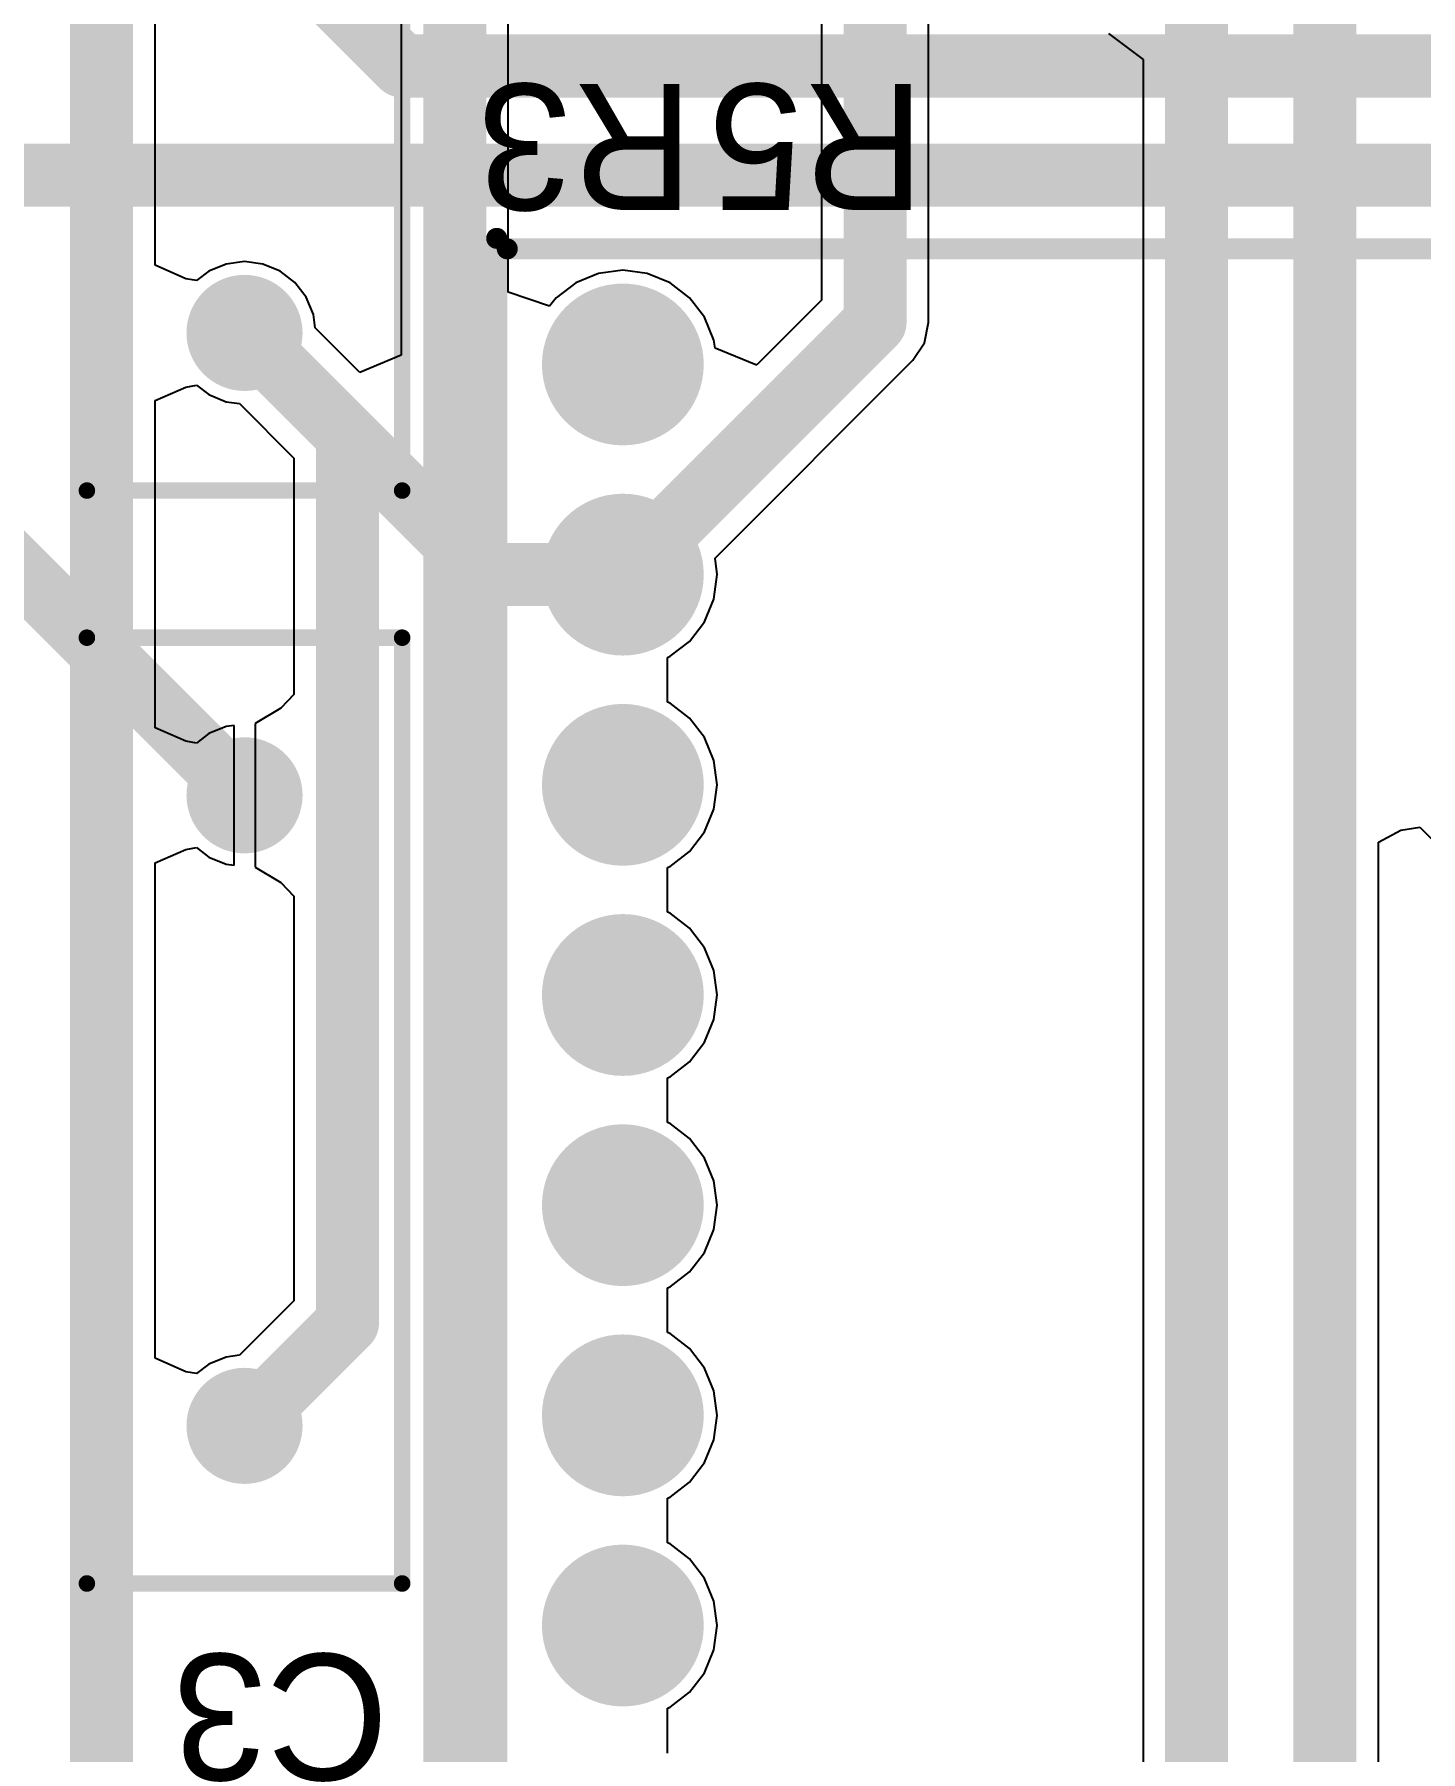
# Model space of a CAD drawing. Header units: millimetres. Extents: x 2.82 to 7.12, y 0.77 to 5.15.
# Drawn here: x 3.975 to 4.635, y 1.82 to 2.637 of the extents above; entities that cross this region are included whole.
import ezdxf

# ---------------------------------------------------------------- set-up
doc = ezdxf.new("R2010")
doc.units = ezdxf.units.MM
doc.header["$MEASUREMENT"] = 0
for name, color, linetype in [('BottomLayer', 5, 'Continuous'), ('BottomSolder', 6, 'Continuous'), ('MultiLayer', 9, 'Continuous'), ('PadHoleLayer', 156, 'Continuous'), ('TopLayer', 1, 'Continuous'), ('TopOverlay', 2, 'Continuous'), ('TopSolder', 216, 'Continuous')]:
    doc.layers.add(name, color=color, linetype=linetype)

# ---------------------------------------------------------------- blocks, each defined once
blk = doc.blocks.new('N___MCU__0_9_16')
at = {"layer": 'BottomLayer', "const_width": 0.0345}
for points in [[(1.08275, 0.595, 1), (1.11725, 0.595, 1)], [(1.08275, 0.495, 1), (1.11725, 0.495, 1)], [(1.08275, 0.395, 1), (1.11725, 0.395, 1)], [(1.08275, 0.295, 1), (1.11725, 0.295, 1)], [(1.08275, 0.195, 1), (1.11725, 0.195, 1)], [(1.08275, 0.095, 1), (1.11725, 0.095, 1)], [(1.08275, -0.005, 1), (1.11725, -0.005, 1)]]:
    blk.add_lwpolyline(points, format="xyb", close=True, dxfattribs=at)
at = {"layer": 'BottomSolder', "const_width": 0.0385}
for points in [[(1.08075, 0.595, 1), (1.11925, 0.595, 1)], [(1.08075, 0.495, 1), (1.11925, 0.495, 1)], [(1.08075, 0.395, 1), (1.11925, 0.395, 1)], [(1.08075, 0.295, 1), (1.11925, 0.295, 1)], [(1.08075, 0.195, 1), (1.11925, 0.195, 1)], [(1.08075, 0.095, 1), (1.11925, 0.095, 1)], [(1.08075, -0.005, 1), (1.11925, -0.005, 1)]]:
    blk.add_lwpolyline(points, format="xyb", close=True, dxfattribs=at)
at = {"layer": 'MultiLayer', "const_width": 0.0345}
for points in [[(1.08275, 0.595, 1), (1.11725, 0.595, 1)], [(1.08275, 0.495, 1), (1.11725, 0.495, 1)], [(1.08275, 0.395, 1), (1.11725, 0.395, 1)], [(1.08275, 0.295, 1), (1.11725, 0.295, 1)], [(1.08275, 0.195, 1), (1.11725, 0.195, 1)], [(1.08275, 0.095, 1), (1.11725, 0.095, 1)], [(1.08275, -0.005, 1), (1.11725, -0.005, 1)]]:
    blk.add_lwpolyline(points, format="xyb", close=True, dxfattribs=at)
at = {"layer": 'PadHoleLayer', "const_width": 0.0175}
for points in [[(1.09125, 0.595, 1), (1.10875, 0.595, 1)], [(1.09125, 0.495, 1), (1.10875, 0.495, 1)], [(1.09125, 0.395, 1), (1.10875, 0.395, 1)], [(1.09125, 0.295, 1), (1.10875, 0.295, 1)], [(1.09125, 0.195, 1), (1.10875, 0.195, 1)], [(1.09125, 0.095, 1), (1.10875, 0.095, 1)], [(1.09125, -0.005, 1), (1.10875, -0.005, 1)]]:
    blk.add_lwpolyline(points, format="xyb", close=True, dxfattribs=at)
at = {"layer": 'TopLayer', "const_width": 0.0345}
for points in [[(1.08275, 0.595, 1), (1.11725, 0.595, 1)], [(1.08275, 0.495, 1), (1.11725, 0.495, 1)], [(1.08275, 0.395, 1), (1.11725, 0.395, 1)], [(1.08275, 0.295, 1), (1.11725, 0.295, 1)], [(1.08275, 0.195, 1), (1.11725, 0.195, 1)], [(1.08275, 0.095, 1), (1.11725, 0.095, 1)], [(1.08275, -0.005, 1), (1.11725, -0.005, 1)]]:
    blk.add_lwpolyline(points, format="xyb", close=True, dxfattribs=at)
at = {"layer": 'TopOverlay', "const_width": 0.01}
for points in [[(1.16, 1.455), (1.16, -0.065)], [(1.155, -0.06), (-0.06, -0.06)]]:
    blk.add_lwpolyline(points, dxfattribs=at)
at = {"layer": 'TopOverlay', "const_width": 0.005}
for points in [[(1.1525, -0.06, 1), (1.1575, -0.06, 1)], [(1.1575, -0.065, 1), (1.1625, -0.065, 1)]]:
    blk.add_lwpolyline(points, format="xyb", close=True, dxfattribs=at)
at = {"layer": 'TopSolder', "const_width": 0.0385}
for points in [[(1.08075, 0.595, 1), (1.11925, 0.595, 1)], [(1.08075, 0.495, 1), (1.11925, 0.495, 1)], [(1.08075, 0.395, 1), (1.11925, 0.395, 1)], [(1.08075, 0.295, 1), (1.11925, 0.295, 1)], [(1.08075, 0.195, 1), (1.11925, 0.195, 1)], [(1.08075, 0.095, 1), (1.11925, 0.095, 1)], [(1.08075, -0.005, 1), (1.11925, -0.005, 1)]]:
    blk.add_lwpolyline(points, format="xyb", close=True, dxfattribs=at)
blk = doc.blocks.new('RAD_0_3_23')
at = {"layer": 'BottomLayer', "const_width": 0.02362}
for points in [[(-0.16181, 0, 1), (-0.13819, 0, 1)], [(0.13819, 0, 1), (0.16181, 0, 1)]]:
    blk.add_lwpolyline(points, format="xyb", close=True, dxfattribs=at)
at = {"layer": 'BottomSolder', "const_width": 0.02762}
for points in [[(-0.16381, 0, 1), (-0.13619, 0, 1)], [(0.13619, 0, 1), (0.16381, 0, 1)]]:
    blk.add_lwpolyline(points, format="xyb", close=True, dxfattribs=at)
at = {"layer": 'MultiLayer', "const_width": 0.02362}
for points in [[(-0.16181, 0, 1), (-0.13819, 0, 1)], [(0.13819, 0, 1), (0.16181, 0, 1)]]:
    blk.add_lwpolyline(points, format="xyb", close=True, dxfattribs=at)
at = {"layer": 'PadHoleLayer', "const_width": 0.01378}
for points in [[(-0.15689, 0, 1), (-0.14311, 0, 1)], [(0.14311, 0, 1), (0.15689, 0, 1)]]:
    blk.add_lwpolyline(points, format="xyb", close=True, dxfattribs=at)
at = {"layer": 'TopLayer', "const_width": 0.02362}
for points in [[(-0.16181, 0, 1), (-0.13819, 0, 1)], [(0.13819, 0, 1), (0.16181, 0, 1)]]:
    blk.add_lwpolyline(points, format="xyb", close=True, dxfattribs=at)
at = {"layer": 'TopOverlay', "const_width": 0.00787}
for points in [[(0.225, 0.075), (-0.225, 0.075)], [(-0.225, -0.075), (-0.225, 0.075)], [(0.225, -0.075), (0.225, 0.075)], [(0.225, -0.075), (-0.225, -0.075)]]:
    blk.add_lwpolyline(points, dxfattribs=at)
at = {"layer": 'TopOverlay', "const_width": 0.00394}
for points in [[(-0.22697, 0.075, 1), (-0.22303, 0.075, 1)], [(-0.22697, 0.075, 1), (-0.22303, 0.075, 1)], [(0.22303, 0.075, 1), (0.22697, 0.075, 1)], [(0.22303, 0.075, 1), (0.22697, 0.075, 1)], [(-0.22697, -0.075, 1), (-0.22303, -0.075, 1)], [(-0.22697, -0.075, 1), (-0.22303, -0.075, 1)], [(0.22303, -0.075, 1), (0.22697, -0.075, 1)], [(0.22303, -0.075, 1), (0.22697, -0.075, 1)]]:
    blk.add_lwpolyline(points, format="xyb", close=True, dxfattribs=at)
at = {"layer": 'TopSolder', "const_width": 0.02762}
for points in [[(-0.16381, 0, 1), (-0.13619, 0, 1)], [(0.13619, 0, 1), (0.16381, 0, 1)]]:
    blk.add_lwpolyline(points, format="xyb", close=True, dxfattribs=at)
blk = doc.blocks.new('RAD_0_3_24')
at = {"layer": 'BottomLayer', "const_width": 0.02362}
for points in [[(-0.16181, 0, 1), (-0.13819, 0, 1)], [(0.13819, 0, 1), (0.16181, 0, 1)]]:
    blk.add_lwpolyline(points, format="xyb", close=True, dxfattribs=at)
at = {"layer": 'BottomSolder', "const_width": 0.02762}
for points in [[(-0.16381, 0, 1), (-0.13619, 0, 1)], [(0.13619, 0, 1), (0.16381, 0, 1)]]:
    blk.add_lwpolyline(points, format="xyb", close=True, dxfattribs=at)
at = {"layer": 'MultiLayer', "const_width": 0.02362}
for points in [[(-0.16181, 0, 1), (-0.13819, 0, 1)], [(0.13819, 0, 1), (0.16181, 0, 1)]]:
    blk.add_lwpolyline(points, format="xyb", close=True, dxfattribs=at)
at = {"layer": 'PadHoleLayer', "const_width": 0.01378}
for points in [[(-0.15689, 0, 1), (-0.14311, 0, 1)], [(0.14311, 0, 1), (0.15689, 0, 1)]]:
    blk.add_lwpolyline(points, format="xyb", close=True, dxfattribs=at)
at = {"layer": 'TopLayer', "const_width": 0.02362}
for points in [[(-0.16181, 0, 1), (-0.13819, 0, 1)], [(0.13819, 0, 1), (0.16181, 0, 1)]]:
    blk.add_lwpolyline(points, format="xyb", close=True, dxfattribs=at)
at = {"layer": 'TopOverlay', "const_width": 0.00787}
for points in [[(-0.225, 0.075), (0.225, 0.075)], [(-0.225, 0.075), (-0.225, -0.075)], [(0.225, 0.075), (0.225, -0.075)], [(-0.225, -0.075), (0.225, -0.075)]]:
    blk.add_lwpolyline(points, dxfattribs=at)
at = {"layer": 'TopOverlay', "const_width": 0.00394}
for points in [[(-0.22697, 0.075, 1), (-0.22303, 0.075, 1)], [(-0.22697, 0.075, 1), (-0.22303, 0.075, 1)], [(0.22303, 0.075, 1), (0.22697, 0.075, 1)], [(0.22303, 0.075, 1), (0.22697, 0.075, 1)], [(-0.22697, -0.075, 1), (-0.22303, -0.075, 1)], [(-0.22697, -0.075, 1), (-0.22303, -0.075, 1)], [(0.22303, -0.075, 1), (0.22697, -0.075, 1)], [(0.22303, -0.075, 1), (0.22697, -0.075, 1)]]:
    blk.add_lwpolyline(points, format="xyb", close=True, dxfattribs=at)
at = {"layer": 'TopSolder', "const_width": 0.02762}
for points in [[(-0.16381, 0, 1), (-0.13619, 0, 1)], [(0.13619, 0, 1), (0.16381, 0, 1)]]:
    blk.add_lwpolyline(points, format="xyb", close=True, dxfattribs=at)

msp = doc.modelspace()

# ---------------------------------------------------------------- linework, layer by layer
at = {"layer": 'BottomLayer', "const_width": 0.03}
for points in [[(3.746, 3.026), (4.15, 2.622)], [(4.15, 2.622), (5.3, 2.622)], [(3.758, 2.57), (4.86, 2.57)], [(4.075, 2.495), (4.19, 2.38)], [(3.92923, 2.42077), (4.075, 2.275)], [(4.19, 2.38), (4.255, 2.38)]]:
    msp.add_lwpolyline(points, dxfattribs=at)
at = {"layer": 'BottomLayer', "const_width": 0.015}
for points in [[(4.1425, 2.622, 1), (4.1575, 2.622, 1)], [(4.1425, 2.622, 1), (4.1575, 2.622, 1)], [(4.0675, 2.495, 1), (4.0825, 2.495, 1)], [(4.1825, 2.38, 1), (4.1975, 2.38, 1)], [(4.1825, 2.38, 1), (4.1975, 2.38, 1)], [(4.2475, 2.38, 1), (4.2625, 2.38, 1)], [(4.0675, 2.275, 1), (4.0825, 2.275, 1)]]:
    msp.add_lwpolyline(points, format="xyb", close=True, dxfattribs=at)
at = {"layer": 'TopLayer'}
for p, q in [((4.03249, 2.52717), (4.03249, 2.76283)), ((4.14951, 2.71531), (4.14951, 2.48438)), ((4.20049, 2.51434), (4.20049, 2.70475)), ((4.34951, 2.64722), (4.34951, 2.51056)), ((4.40049, 2.5), (4.40049, 2.64722)), ((4.48599, 2.63752), (4.50251, 2.62504)), ((4.50251, 2.62504), (4.50251, 1.24656)), ((4.047, 2.52076), (4.03249, 2.52717)), ((4.06622, 2.52776), (4.05804, 2.52437)), ((4.075, 2.52891), (4.06622, 2.52776)), ((4.08378, 2.52776), (4.075, 2.52891)), ((4.09196, 2.52437), (4.08378, 2.52776)), ((4.255, 2.52488), (4.24338, 2.52335)), ((4.26662, 2.52335), (4.255, 2.52488)), ((4.05217, 2.51987), (4.047, 2.52076)), ((4.05804, 2.52437), (4.05217, 2.51987)), ((4.09898, 2.51898), (4.09196, 2.52437)), ((4.10437, 2.51196), (4.09898, 2.51898)), ((4.23256, 2.51887), (4.22326, 2.51174)), ((4.24338, 2.52335), (4.23256, 2.51887)), ((4.27744, 2.51887), (4.26662, 2.52335)), ((4.28674, 2.51174), (4.27744, 2.51887)), ((4.10776, 2.50378), (4.10437, 2.51196)), ((4.22017, 2.50771), (4.20049, 2.51434)), ((4.22326, 2.51174), (4.22017, 2.50771)), ((4.29387, 2.50244), (4.28674, 2.51174)), ((4.34951, 2.51056), (4.31876, 2.47981)), ((4.10859, 2.49746), (4.10776, 2.50378)), ((4.29835, 2.49162), (4.29387, 2.50244)), ((4.12983, 2.47622), (4.10859, 2.49746)), ((4.39855, 2.49025), (4.40049, 2.5)), ((4.14951, 2.48438), (4.12983, 2.47622)), ((4.29886, 2.48775), (4.29835, 2.49162)), ((4.31827, 2.47982), (4.29886, 2.48775)), ((4.39302, 2.48198), (4.39855, 2.49025)), ((4.29886, 2.38781), (4.39302, 2.48198)), ((4.31876, 2.47981), (4.31827, 2.47982)), ((4.03249, 2.46283), (4.047, 2.46924)), ((4.047, 2.46924), (4.05217, 2.47013)), ((4.05217, 2.47013), (4.05804, 2.46563)), ((4.03249, 2.30717), (4.03249, 2.46283)), ((4.05804, 2.46563), (4.06622, 2.46224)), ((4.06622, 2.46224), (4.07254, 2.46141)), ((4.07254, 2.46141), (4.09851, 2.43544)), ((4.09851, 2.43544), (4.09851, 2.32296)), ((4.29988, 2.38), (4.29886, 2.38781)), ((4.29835, 2.36838), (4.29988, 2.38)), ((4.29387, 2.35756), (4.29835, 2.36838)), ((4.28674, 2.34826), (4.29387, 2.35756)), ((4.27744, 2.34113), (4.28674, 2.34826)), ((4.27629, 2.34065), (4.27744, 2.34113)), ((4.27629, 2.31935), (4.27629, 2.34065)), ((4.09851, 2.32296), (4.09221, 2.31646)), ((4.09221, 2.31646), (4.08, 2.30912)), ((4.27744, 2.31887), (4.27629, 2.31935)), ((4.28674, 2.31174), (4.27744, 2.31887)), ((4.047, 2.30076), (4.03249, 2.30717)), ((4.05804, 2.30437), (4.05217, 2.29987)), ((4.06622, 2.30776), (4.05804, 2.30437)), ((4.07, 2.30825), (4.06622, 2.30776)), ((4.07, 2.275), (4.07, 2.30825)), ((4.08, 2.30912), (4.08, 2.275)), ((4.29387, 2.30244), (4.28674, 2.31174)), ((4.05217, 2.29987), (4.047, 2.30076)), ((4.29835, 2.29162), (4.29387, 2.30244)), ((4.29988, 2.28), (4.29835, 2.29162)), ((4.29835, 2.26838), (4.29988, 2.28)), ((4.07, 2.24175), (4.07, 2.275)), ((4.08, 2.275), (4.08, 2.24088)), ((4.29387, 2.25756), (4.29835, 2.26838)), ((4.28674, 2.24826), (4.29387, 2.25756)), ((4.61449, 2.25271), (4.62513, 2.25835)), ((4.62513, 2.25835), (4.63417, 2.25978)), ((4.63417, 2.25978), (5.31114, 1.58281)), ((4.03249, 2.24283), (4.047, 2.24924)), ((4.047, 2.24924), (4.05217, 2.25013)), ((4.05217, 2.25013), (4.05804, 2.24563)), ((4.27744, 2.24113), (4.28674, 2.24826)), ((4.61449, 1.79927), (4.61449, 2.25271)), ((4.03249, 2.00717), (4.03249, 2.24283)), ((4.05804, 2.24563), (4.06622, 2.24224)), ((4.06622, 2.24224), (4.07, 2.24175)), ((4.08, 2.24088), (4.09221, 2.23354)), ((4.27629, 2.24065), (4.27744, 2.24113)), ((4.27629, 2.21935), (4.27629, 2.24065)), ((4.09221, 2.23354), (4.09851, 2.22704)), ((4.09851, 2.22704), (4.09851, 2.03456)), ((4.27744, 2.21887), (4.27629, 2.21935)), ((4.28674, 2.21174), (4.27744, 2.21887)), ((4.29387, 2.20244), (4.28674, 2.21174)), ((4.29835, 2.19162), (4.29387, 2.20244)), ((4.29988, 2.18), (4.29835, 2.19162)), ((4.29835, 2.16838), (4.29988, 2.18)), ((4.29387, 2.15756), (4.29835, 2.16838)), ((4.28674, 2.14826), (4.29387, 2.15756)), ((4.27629, 2.14065), (4.27744, 2.14113)), ((4.27744, 2.14113), (4.28674, 2.14826)), ((4.27629, 2.11935), (4.27629, 2.14065)), ((4.27744, 2.11887), (4.27629, 2.11935)), ((4.28674, 2.11174), (4.27744, 2.11887)), ((4.29387, 2.10244), (4.28674, 2.11174)), ((4.29835, 2.09162), (4.29387, 2.10244)), ((4.29988, 2.08), (4.29835, 2.09162)), ((4.29835, 2.06838), (4.29988, 2.08)), ((4.29387, 2.05756), (4.29835, 2.06838)), ((4.28674, 2.04826), (4.29387, 2.05756)), ((4.27744, 2.04113), (4.28674, 2.04826)), ((4.09851, 2.03456), (4.07254, 2.00859)), ((4.27629, 2.04065), (4.27744, 2.04113)), ((4.27629, 2.01935), (4.27629, 2.04065)), ((4.27744, 2.01887), (4.27629, 2.01935)), ((4.28674, 2.01174), (4.27744, 2.01887)), ((4.29387, 2.00244), (4.28674, 2.01174)), ((4.047, 2.00076), (4.03249, 2.00717)), ((4.05804, 2.00437), (4.05217, 1.99987)), ((4.06622, 2.00776), (4.05804, 2.00437)), ((4.07254, 2.00859), (4.06622, 2.00776)), ((4.29835, 1.99162), (4.29387, 2.00244)), ((4.05217, 1.99987), (4.047, 2.00076)), ((4.29988, 1.98), (4.29835, 1.99162)), ((4.29835, 1.96838), (4.29988, 1.98)), ((4.29387, 1.95756), (4.29835, 1.96838)), ((4.28674, 1.94826), (4.29387, 1.95756)), ((4.27744, 1.94113), (4.28674, 1.94826)), ((4.27629, 1.94065), (4.27744, 1.94113)), ((4.27629, 1.91935), (4.27629, 1.94065)), ((4.27744, 1.91887), (4.27629, 1.91935)), ((4.28674, 1.91174), (4.27744, 1.91887)), ((4.29387, 1.90244), (4.28674, 1.91174)), ((4.29835, 1.89162), (4.29387, 1.90244)), ((4.29988, 1.88), (4.29835, 1.89162)), ((4.29835, 1.86838), (4.29988, 1.88)), ((4.29387, 1.85756), (4.29835, 1.86838)), ((4.28674, 1.84826), (4.29387, 1.85756)), ((4.27744, 1.84113), (4.28674, 1.84826)), ((4.27629, 1.84065), (4.27744, 1.84113)), ((4.27629, 1.81935), (4.27629, 1.84065))]:
    msp.add_line(p, q, dxfattribs=at)
at = {"layer": 'TopLayer', "const_width": 0.03}
for points in [[(4.528, 1.236), (4.528, 3.01152)], [(4.589, 1.775), (4.589, 3.01052)], [(4.007, 1.404), (4.007, 2.886)], [(4.175, 1.622), (4.175, 2.71531)], [(4.375, 2.5), (4.375, 2.675)], [(4.075, 2.495), (4.124, 2.446)], [(4.255, 2.38), (4.375, 2.5)], [(4.124, 2.024), (4.124, 2.446)], [(4.075, 1.975), (4.124, 2.024)]]:
    msp.add_lwpolyline(points, dxfattribs=at)
at = {"layer": 'TopLayer', "const_width": 0.015}
for points in [[(4.0675, 2.495, 1), (4.0825, 2.495, 1)], [(4.3675, 2.5, 1), (4.3825, 2.5, 1)], [(4.3675, 2.5, 1), (4.3825, 2.5, 1)], [(4.1165, 2.446, 1), (4.1315, 2.446, 1)], [(4.1165, 2.446, 1), (4.1315, 2.446, 1)], [(4.2475, 2.38, 1), (4.2625, 2.38, 1)], [(4.1165, 2.024, 1), (4.1315, 2.024, 1)], [(4.1165, 2.024, 1), (4.1315, 2.024, 1)], [(4.0675, 1.975, 1), (4.0825, 1.975, 1)]]:
    msp.add_lwpolyline(points, format="xyb", close=True, dxfattribs=at)

# ---------------------------------------------------------------- block references
for name, p, rotation in [('N___MCU__0_9_16', (5.355, 2.475), 180), ('RAD_0_3_24', (4.075, 2.645), 90), ('RAD_0_3_23', (4.075, 2.125), 270)]:
    msp.add_blockref(name, p, dxfattribs=dict(rotation=rotation))

# ---------------------------------------------------------------- texts
at = {"layer": 'TopOverlay'}
for s, p in [('R3', (4.2885, 2.6135)), ('R5', (4.3985, 2.6135)), ('C3', (4.1435, 1.8665))]:
    msp.add_text(s, height=0.06, rotation=180, dxfattribs=at).set_placement(p)

doc.saveas('drawing.dxf')
